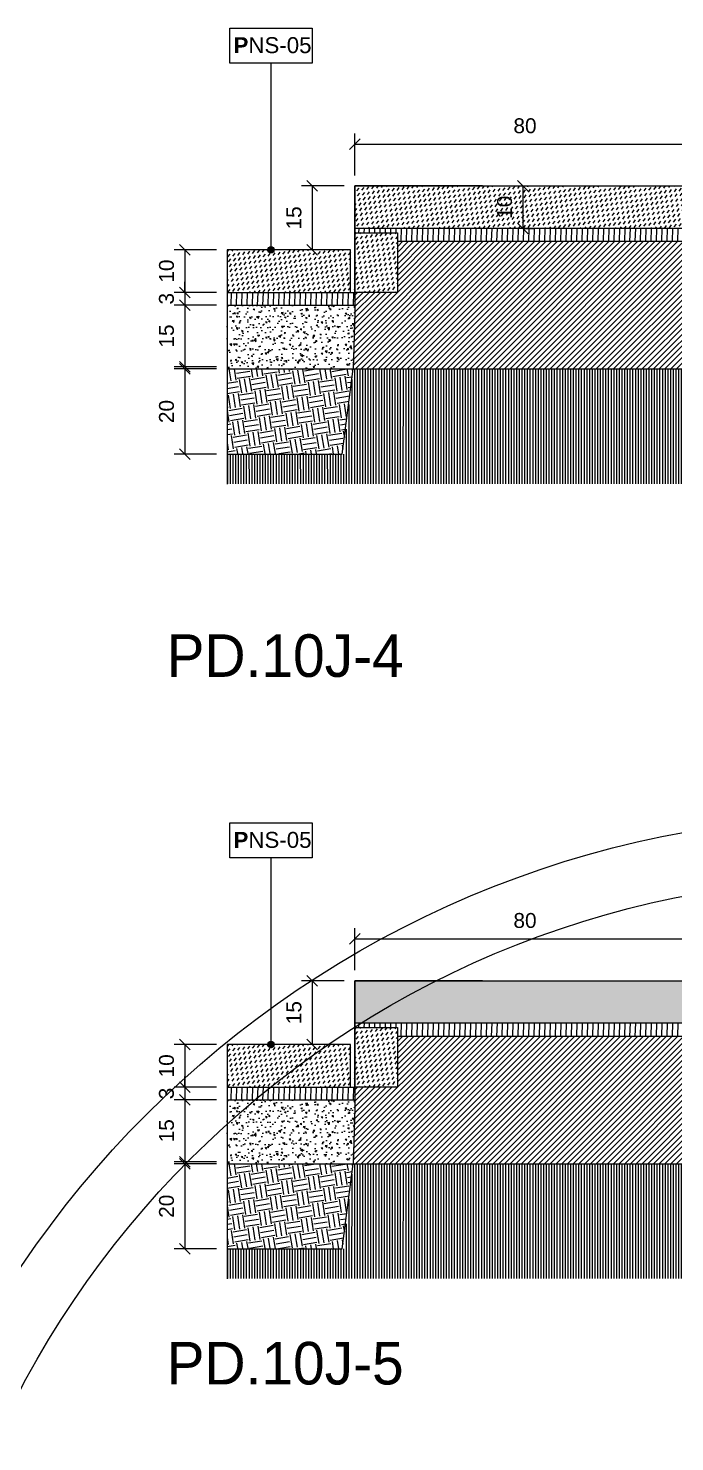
# Model space of a CAD drawing. Header units: metres. Extents: x -325 to 301, y -147 to 149.
# Drawn here: x 117.698 to 119.217, y 29.757 to 33.079 of the extents above; entities that cross this region are included whole.
import ezdxf

# ---------------------------------------------------------------- set-up
doc = ezdxf.new("R2010")
doc.units = ezdxf.units.M
doc.layers.get('Defpoints').update_dxf_attribs({"lineweight": 13})
doc.layers.add('-aux', color=50, linetype='Continuous', plot=False)
doc.layers.add('-AUX-QAD', color=5, linetype='Continuous', plot=False)
doc.layers.add('0-TX-1_25', color=7, linetype='Continuous', true_color=0x3f4f7f)
for name, color, linetype, lineweight, true_color in [('03-TR-Paviment_08_Natural Stone Bleachers', 7, 'Continuous', 5, 0xafad9d), ('3-TR sorra granitica', 7, 'Continuous', 0, 0xf2dac9), ('3-TR tot_u', 7, 'Continuous', 5, 0x787878)]:
    doc.layers.add(name, color=color, linetype=linetype, lineweight=lineweight, true_color=true_color)
for name, color, linetype, lineweight in [('1-CM', 7, 'Continuous', 0), ('2-L-secció', 1, 'Continuous', 0), ('3-TR Formigó', 252, 'Continuous', 0), ('3-TR Seleccionat', 44, 'Continuous', 0), ('3-TR Tot-u', 37, 'Continuous', 0)]:
    doc.layers.add(name, color=color, linetype=linetype, lineweight=lineweight)
doc.layers.add('A-KEYPLAN_HATCH', color=7, linetype='Continuous')
doc.layers.add('A_TEXT_2', color=7, linetype='Continuous')
doc.styles.get("Standard").update_dxf_attribs({"font": 'arial.ttf'})
doc.styles.add('x-llegenda materials$0$ENGRAVERS', font='TT0586M.TTF')
doc.dimstyles.new('ISO-25', dxfattribs={"dimtxt": 0.1, "dimasz": 0.1, "dimexe": 0.1, "dimexo": 0.1, "dimgap": 0.1, "dimtad": 1, "dimdec": 0, "dimlfac": 100, "dimzin": 9, "dimtxsty": 'Standard', "dimblk": 'OBLIQUE', "dimcen": 0.1, "dimadec": 0, "dimazin": 0, "dimtfac": 1, "dimtdec": 0, "dimtmove": 0, "dimatfit": 3, "dimldrblk": 'OBLIQUE', "dimfxl": 1, "dimarcsym": 0})

# ---------------------------------------------------------------- blocks, each defined once
blk = doc.blocks.new('_Oblique')
at = {"color": 0, "lineweight": -2}
blk.add_line((-0.5, -0.5), (0.5, 0.5), dxfattribs=at)
blk = doc.blocks.new('*D1507')
at = {"layer": '0-TX-1_25', "color": 0, "lineweight": -2, "transparency": 16777216}
for p, q in [((125.0709, 30.3796), (124.9763, 30.3796)), ((125.0013, 30.3796), (125.0013, 30.2288)), ((124.9013, 30.2288), (125.0263, 30.2288))]:
    blk.add_line(p, q, dxfattribs=at)
at = {"layer": 'Defpoints', "color": 0, "transparency": 16777216}
for p in [(125.0959, 30.3796), (22.7213, 30.2288), (125.0013, 30.2288)]:
    blk.add_point(p, dxfattribs=at)
at = {"layer": '0-TX-1_25', "color": 0, "lineweight": -2, "transparency": 16777216, "xscale": 0.025, "yscale": 0.025, "zscale": 0.025}
for p, rotation in [((125.0013, 30.3796), 90), ((125.0013, 30.2288), 270)]:
    blk.add_blockref('_Oblique', p, dxfattribs=dict(at, rotation=rotation))
at = {"layer": '0-TX-1_25', "color": 0, "transparency": 16777216, "insert": (124.9584, 30.3042), "char_height": 0.035, "attachment_point": 5, "rotation": 90}
blk.add_mtext('15', dxfattribs=at)
blk = doc.blocks.new('*D1716')
at = {"layer": '0-TX-1_25', "color": 0, "lineweight": -2, "transparency": 16777216}
for p, q in [((22.7944, 30.8407), (22.6694, 30.8407)), ((22.6944, 30.8407), (22.6944, 30.7266)), ((22.7059, 30.7266), (22.6694, 30.7266))]:
    blk.add_line(p, q, dxfattribs=at)
at = {"layer": 'Defpoints', "color": 0, "transparency": 16777216}
for p in [(141.1864, 30.8407), (22.6944, 30.7266), (22.7309, 30.7266)]:
    blk.add_point(p, dxfattribs=at)
at = {"layer": '0-TX-1_25', "color": 0, "lineweight": -2, "transparency": 16777216, "xscale": 0.025, "yscale": 0.025, "zscale": 0.025}
for p, rotation in [((22.6944, 30.8407), 90), ((22.6944, 30.7266), 270)]:
    blk.add_blockref('_Oblique', p, dxfattribs=dict(at, rotation=rotation))
at = {"layer": '0-TX-1_25', "color": 0, "transparency": 16777216, "insert": (22.6518, 30.7837), "char_height": 0.035, "attachment_point": 5, "rotation": 90}
blk.add_mtext('11', dxfattribs=at)
blk = doc.blocks.new('POINT')
at = {"layer": '0-TX-1_25'}
h = blk.add_hatch(dxfattribs=at)
h.set_pattern_fill('ANGLE', color=256)
h.set_pattern_definition([(0, (-83.747, -12.726), (0, 6.985), [5.08, -1.905]), (90, (-83.747, -12.726), (-6.985, 4e-16), [5.08, -1.905])])
edge = h.paths.add_edge_path()
edge.add_arc((0, 0), 0.0075, 0, 360)
h = blk.add_hatch(color=256, dxfattribs=at)
h.dxf.hatch_style = 1
edge = h.paths.add_edge_path()
edge.add_arc((0, 0), 0.0075, 0, 360)
blk.add_circle((0, 0), 0.0075, dxfattribs=at)
blk = doc.blocks.new('hatch keyplan 2')
at = {"layer": 'A-KEYPLAN_HATCH'}
blk.add_lwpolyline([(0, 0.00548), (0.01287, 0.00548), (0.01287, 0), (0, 0)], close=True, dxfattribs=at)
blk = doc.blocks.new('hatch keyplan')
at = {"layer": 'A-KEYPLAN_HATCH'}
blk.add_blockref('hatch keyplan 2', (1.43058, 0.85215), dxfattribs=at)
blk = doc.blocks.new('PNS_05')
at = {"layer": 'A-KEYPLAN_HATCH', "xscale": 0.7124947396918078, "yscale": 0.7124947396918078, "zscale": 0.7124947396918078}
blk.add_blockref('hatch keyplan', (-1.01928, -0.60715), dxfattribs=at)
at = {"layer": 'A_TEXT_2', "insert": (-0.00057, 0.00291), "char_height": 0.0017812, "attachment_point": 1}
blk.add_mtext_dynamic_manual_height_columns('\\pi0.00097;{\\fArial|b1|i0|c0|p34;P}NS-05', width=0.0103753, gutter_width=0.01069, heights=[0], dxfattribs=at)
blk = doc.blocks.new('*D1906')
at = {"layer": '0-TX-1_25', "color": 0, "lineweight": -2, "transparency": 16777216}
for p, q in [((118.4401, 30.8407), (118.3401, 30.8407)), ((118.3651, 30.8407), (118.3651, 30.6907)), ((118.4401, 30.6907), (118.3401, 30.6907))]:
    blk.add_line(p, q, dxfattribs=at)
at = {"layer": 'Defpoints', "color": 0, "transparency": 16777216}
for p in [(118.4651, 30.8407), (118.3651, 30.6907), (118.4651, 30.6907)]:
    blk.add_point(p, dxfattribs=at)
at = {"layer": '0-TX-1_25', "color": 0, "lineweight": -2, "transparency": 16777216, "xscale": 0.025, "yscale": 0.025, "zscale": 0.025}
for p, rotation in [((118.3651, 30.8407), 90), ((118.3651, 30.6907), 270)]:
    blk.add_blockref('_Oblique', p, dxfattribs=dict(at, rotation=rotation))
at = {"layer": '0-TX-1_25', "color": 0, "transparency": 16777216, "insert": (118.3222, 30.7657), "char_height": 0.035, "attachment_point": 5, "rotation": 90}
blk.add_mtext('15', dxfattribs=at)
blk = doc.blocks.new('*D1909')
at = {"layer": '0-TX-1_25', "color": 0, "lineweight": -2, "transparency": 16777216}
for p, q in [((118.4651, 30.8657), (118.4651, 30.9642)), ((119.2651, 30.8657), (119.2651, 30.9642)), ((118.4651, 30.9392), (119.2651, 30.9392))]:
    blk.add_line(p, q, dxfattribs=at)
at = {"layer": 'Defpoints', "color": 0, "transparency": 16777216}
for p in [(119.2651, 30.9392), (118.4651, 30.8407), (119.2651, 30.8407)]:
    blk.add_point(p, dxfattribs=at)
at = {"layer": '0-TX-1_25', "color": 0, "lineweight": -2, "transparency": 16777216, "xscale": 0.025, "yscale": 0.025, "zscale": 0.025, "rotation": 180}
blk.add_blockref('_Oblique', (118.4651, 30.9392), dxfattribs=at)
at = {"layer": '0-TX-1_25', "color": 0, "lineweight": -2, "transparency": 16777216, "xscale": 0.025, "yscale": 0.025, "zscale": 0.025}
blk.add_blockref('_Oblique', (119.2651, 30.9392), dxfattribs=at)
at = {"layer": '0-TX-1_25', "color": 0, "transparency": 16777216, "insert": (118.8651, 30.9821), "char_height": 0.035, "attachment_point": 5}
blk.add_mtext('80', dxfattribs=at)
blk = doc.blocks.new('*D1915')
at = {"layer": '0-TX-1_25', "color": 0, "lineweight": -2, "transparency": 16777216}
for p, q in [((118.1401, 30.6907), (118.0404, 30.6907)), ((118.0654, 30.6907), (118.0654, 30.5907)), ((118.1401, 30.5907), (118.0404, 30.5907))]:
    blk.add_line(p, q, dxfattribs=at)
at = {"layer": 'Defpoints', "color": 0, "transparency": 16777216}
for p in [(118.1651, 30.6907), (118.0654, 30.5907), (118.1651, 30.5907)]:
    blk.add_point(p, dxfattribs=at)
at = {"layer": '0-TX-1_25', "color": 0, "lineweight": -2, "transparency": 16777216, "xscale": 0.025, "yscale": 0.025, "zscale": 0.025}
for p, rotation in [((118.0654, 30.6907), 90), ((118.0654, 30.5907), 270)]:
    blk.add_blockref('_Oblique', p, dxfattribs=dict(at, rotation=rotation))
at = {"layer": '0-TX-1_25', "color": 0, "transparency": 16777216, "insert": (118.0226, 30.6407), "char_height": 0.035, "attachment_point": 5, "rotation": 90}
blk.add_mtext('10', dxfattribs=at)
blk = doc.blocks.new('*D1916')
at = {"layer": '0-TX-1_25', "color": 0, "lineweight": -2, "transparency": 16777216}
for p, q in [((118.1401, 30.5907), (118.0404, 30.5907)), ((118.0654, 30.5907), (118.0654, 30.6157)), ((118.0654, 30.5907), (118.0654, 30.5607)), ((118.1401, 30.5607), (118.0404, 30.5607)), ((118.0654, 30.5607), (118.0654, 30.5357))]:
    blk.add_line(p, q, dxfattribs=at)
at = {"layer": 'Defpoints', "color": 0, "transparency": 16777216}
for p in [(118.1651, 30.5907), (118.0654, 30.5607), (118.1651, 30.5607)]:
    blk.add_point(p, dxfattribs=at)
at = {"layer": '0-TX-1_25', "color": 0, "lineweight": -2, "transparency": 16777216, "xscale": 0.025, "yscale": 0.025, "zscale": 0.025}
for p, rotation in [((118.0654, 30.5907), 270), ((118.0654, 30.5607), 90)]:
    blk.add_blockref('_Oblique', p, dxfattribs=dict(at, rotation=rotation))
at = {"layer": '0-TX-1_25', "color": 0, "transparency": 16777216, "insert": (118.0225, 30.5757), "char_height": 0.035, "attachment_point": 5, "rotation": 90}
blk.add_mtext('3', dxfattribs=at)
blk = doc.blocks.new('*D1917')
at = {"layer": '0-TX-1_25', "color": 0, "lineweight": -2, "transparency": 16777216}
for p, q in [((118.1401, 30.5607), (118.0404, 30.5607)), ((118.0654, 30.5607), (118.0654, 30.4155)), ((118.1401, 30.4155), (118.0404, 30.4155))]:
    blk.add_line(p, q, dxfattribs=at)
at = {"layer": 'Defpoints', "color": 0, "transparency": 16777216}
for p in [(118.1651, 30.5607), (118.0654, 30.4155), (118.1651, 30.4155)]:
    blk.add_point(p, dxfattribs=at)
at = {"layer": '0-TX-1_25', "color": 0, "lineweight": -2, "transparency": 16777216, "xscale": 0.025, "yscale": 0.025, "zscale": 0.025}
for p, rotation in [((118.0654, 30.5607), 90), ((118.0654, 30.4155), 270)]:
    blk.add_blockref('_Oblique', p, dxfattribs=dict(at, rotation=rotation))
at = {"layer": '0-TX-1_25', "color": 0, "transparency": 16777216, "insert": (118.0226, 30.4881), "char_height": 0.035, "attachment_point": 5, "rotation": 90}
blk.add_mtext('15', dxfattribs=at)
blk = doc.blocks.new('*D1918')
at = {"layer": '0-TX-1_25', "color": 0, "lineweight": -2, "transparency": 16777216}
for p, q in [((118.1401, 30.4107), (118.0404, 30.4107)), ((118.0654, 30.4107), (118.0654, 30.2107)), ((118.1401, 30.2107), (118.0404, 30.2107))]:
    blk.add_line(p, q, dxfattribs=at)
at = {"layer": 'Defpoints', "color": 0, "transparency": 16777216}
for p in [(118.1651, 30.4107), (118.0654, 30.2107), (118.1651, 30.2107)]:
    blk.add_point(p, dxfattribs=at)
at = {"layer": '0-TX-1_25', "color": 0, "lineweight": -2, "transparency": 16777216, "xscale": 0.025, "yscale": 0.025, "zscale": 0.025}
for p, rotation in [((118.0654, 30.4107), 90), ((118.0654, 30.2107), 270)]:
    blk.add_blockref('_Oblique', p, dxfattribs=dict(at, rotation=rotation))
at = {"layer": '0-TX-1_25', "color": 0, "transparency": 16777216, "insert": (118.0226, 30.3107), "char_height": 0.035, "attachment_point": 5, "rotation": 90}
blk.add_mtext('20', dxfattribs=at)
blk = doc.blocks.new('*D1924')
at = {"layer": '0-TX-1_25', "color": 0, "lineweight": -2, "transparency": 16777216}
for p, q in [((118.8601, 32.7083), (118.8851, 32.7083)), ((118.8601, 32.7083), (118.8601, 32.6083)), ((118.8601, 32.6083), (118.8851, 32.6083))]:
    blk.add_line(p, q, dxfattribs=at)
at = {"layer": 'Defpoints', "color": 0, "transparency": 16777216}
for p in [(118.8601, 32.7083), (118.8601, 32.6083), (118.8601, 32.6083)]:
    blk.add_point(p, dxfattribs=at)
at = {"layer": '0-TX-1_25', "color": 0, "lineweight": -2, "transparency": 16777216, "xscale": 0.025, "yscale": 0.025, "zscale": 0.025}
for p, rotation in [((118.8601, 32.7083), 90), ((118.8601, 32.6083), 270)]:
    blk.add_blockref('_Oblique', p, dxfattribs=dict(at, rotation=rotation))
at = {"layer": '0-TX-1_25', "color": 0, "transparency": 16777216, "insert": (118.8172, 32.6583), "char_height": 0.035, "attachment_point": 5, "rotation": 90}
blk.add_mtext('10', dxfattribs=at)
blk = doc.blocks.new('*D1933')
at = {"layer": '0-TX-1_25', "color": 0, "lineweight": -2, "transparency": 16777216}
for p, q in [((118.4401, 32.7083), (118.3401, 32.7083)), ((118.3651, 32.7083), (118.3651, 32.5583)), ((118.4401, 32.5583), (118.3401, 32.5583))]:
    blk.add_line(p, q, dxfattribs=at)
at = {"layer": 'Defpoints', "color": 0, "transparency": 16777216}
for p in [(118.4651, 32.7083), (118.3651, 32.5583), (118.4651, 32.5583)]:
    blk.add_point(p, dxfattribs=at)
at = {"layer": '0-TX-1_25', "color": 0, "lineweight": -2, "transparency": 16777216, "xscale": 0.025, "yscale": 0.025, "zscale": 0.025}
for p, rotation in [((118.3651, 32.7083), 90), ((118.3651, 32.5583), 270)]:
    blk.add_blockref('_Oblique', p, dxfattribs=dict(at, rotation=rotation))
at = {"layer": '0-TX-1_25', "color": 0, "transparency": 16777216, "insert": (118.3222, 32.6333), "char_height": 0.035, "attachment_point": 5, "rotation": 90}
blk.add_mtext('15', dxfattribs=at)
blk = doc.blocks.new('*D1932')
at = {"layer": '0-TX-1_25', "color": 0, "lineweight": -2, "transparency": 16777216}
for p, q in [((118.4651, 32.7333), (118.4651, 32.8318)), ((119.2651, 32.7333), (119.2651, 32.8318)), ((118.4651, 32.8068), (119.2651, 32.8068))]:
    blk.add_line(p, q, dxfattribs=at)
at = {"layer": 'Defpoints', "color": 0, "transparency": 16777216}
for p in [(119.2651, 32.8068), (118.4651, 32.7083), (119.2651, 32.7083)]:
    blk.add_point(p, dxfattribs=at)
at = {"layer": '0-TX-1_25', "color": 0, "lineweight": -2, "transparency": 16777216, "xscale": 0.025, "yscale": 0.025, "zscale": 0.025, "rotation": 180}
blk.add_blockref('_Oblique', (118.4651, 32.8068), dxfattribs=at)
at = {"layer": '0-TX-1_25', "color": 0, "lineweight": -2, "transparency": 16777216, "xscale": 0.025, "yscale": 0.025, "zscale": 0.025}
blk.add_blockref('_Oblique', (119.2651, 32.8068), dxfattribs=at)
at = {"layer": '0-TX-1_25', "color": 0, "transparency": 16777216, "insert": (118.8651, 32.8496), "char_height": 0.035, "attachment_point": 5}
blk.add_mtext('80', dxfattribs=at)
blk = doc.blocks.new('*D1925')
at = {"layer": '0-TX-1_25', "color": 0, "lineweight": -2, "transparency": 16777216}
for p, q in [((118.1401, 32.5583), (118.0404, 32.5583)), ((118.0654, 32.5583), (118.0654, 32.4583)), ((118.1401, 32.4583), (118.0404, 32.4583))]:
    blk.add_line(p, q, dxfattribs=at)
at = {"layer": 'Defpoints', "color": 0, "transparency": 16777216}
for p in [(118.1651, 32.5583), (118.0654, 32.4583), (118.1651, 32.4583)]:
    blk.add_point(p, dxfattribs=at)
at = {"layer": '0-TX-1_25', "color": 0, "lineweight": -2, "transparency": 16777216, "xscale": 0.025, "yscale": 0.025, "zscale": 0.025}
for p, rotation in [((118.0654, 32.5583), 90), ((118.0654, 32.4583), 270)]:
    blk.add_blockref('_Oblique', p, dxfattribs=dict(at, rotation=rotation))
at = {"layer": '0-TX-1_25', "color": 0, "transparency": 16777216, "insert": (118.0226, 32.5083), "char_height": 0.035, "attachment_point": 5, "rotation": 90}
blk.add_mtext('10', dxfattribs=at)
blk = doc.blocks.new('*D1926')
at = {"layer": '0-TX-1_25', "color": 0, "lineweight": -2, "transparency": 16777216}
for p, q in [((118.1401, 32.4583), (118.0404, 32.4583)), ((118.0654, 32.4583), (118.0654, 32.4833)), ((118.0654, 32.4583), (118.0654, 32.4283)), ((118.1401, 32.4283), (118.0404, 32.4283)), ((118.0654, 32.4283), (118.0654, 32.4033))]:
    blk.add_line(p, q, dxfattribs=at)
at = {"layer": 'Defpoints', "color": 0, "transparency": 16777216}
for p in [(118.1651, 32.4583), (118.0654, 32.4283), (118.1651, 32.4283)]:
    blk.add_point(p, dxfattribs=at)
at = {"layer": '0-TX-1_25', "color": 0, "lineweight": -2, "transparency": 16777216, "xscale": 0.025, "yscale": 0.025, "zscale": 0.025}
for p, rotation in [((118.0654, 32.4583), 270), ((118.0654, 32.4283), 90)]:
    blk.add_blockref('_Oblique', p, dxfattribs=dict(at, rotation=rotation))
at = {"layer": '0-TX-1_25', "color": 0, "transparency": 16777216, "insert": (118.0225, 32.4433), "char_height": 0.035, "attachment_point": 5, "rotation": 90}
blk.add_mtext('3', dxfattribs=at)
blk = doc.blocks.new('*D1927')
at = {"layer": '0-TX-1_25', "color": 0, "lineweight": -2, "transparency": 16777216}
for p, q in [((118.1401, 32.4283), (118.0404, 32.4283)), ((118.0654, 32.4283), (118.0654, 32.2831)), ((118.1401, 32.2831), (118.0404, 32.2831))]:
    blk.add_line(p, q, dxfattribs=at)
at = {"layer": 'Defpoints', "color": 0, "transparency": 16777216}
for p in [(118.1651, 32.4283), (118.0654, 32.2831), (118.1651, 32.2831)]:
    blk.add_point(p, dxfattribs=at)
at = {"layer": '0-TX-1_25', "color": 0, "lineweight": -2, "transparency": 16777216, "xscale": 0.025, "yscale": 0.025, "zscale": 0.025}
for p, rotation in [((118.0654, 32.4283), 90), ((118.0654, 32.2831), 270)]:
    blk.add_blockref('_Oblique', p, dxfattribs=dict(at, rotation=rotation))
at = {"layer": '0-TX-1_25', "color": 0, "transparency": 16777216, "insert": (118.0226, 32.3557), "char_height": 0.035, "attachment_point": 5, "rotation": 90}
blk.add_mtext('15', dxfattribs=at)
blk = doc.blocks.new('*D1928')
at = {"layer": '0-TX-1_25', "color": 0, "lineweight": -2, "transparency": 16777216}
for p, q in [((118.1401, 32.2783), (118.0404, 32.2783)), ((118.0654, 32.2783), (118.0654, 32.0783)), ((118.1401, 32.0783), (118.0404, 32.0783))]:
    blk.add_line(p, q, dxfattribs=at)
at = {"layer": 'Defpoints', "color": 0, "transparency": 16777216}
for p in [(118.1651, 32.2783), (118.0654, 32.0783), (118.1651, 32.0783)]:
    blk.add_point(p, dxfattribs=at)
at = {"layer": '0-TX-1_25', "color": 0, "lineweight": -2, "transparency": 16777216, "xscale": 0.025, "yscale": 0.025, "zscale": 0.025}
for p, rotation in [((118.0654, 32.2783), 90), ((118.0654, 32.0783), 270)]:
    blk.add_blockref('_Oblique', p, dxfattribs=dict(at, rotation=rotation))
at = {"layer": '0-TX-1_25', "color": 0, "transparency": 16777216, "insert": (118.0226, 32.1783), "char_height": 0.035, "attachment_point": 5, "rotation": 90}
blk.add_mtext('20', dxfattribs=at)

msp = doc.modelspace()

# ---------------------------------------------------------------- hatches: boundary and pattern name
at = {"layer": '03-TR-Paviment_08_Natural Stone Bleachers'}
h = msp.add_hatch(dxfattribs=at)
h.set_pattern_fill('DASH', color=256, scale=0.0026108484, angle=233, double=1)
h.paths.add_polyline_path([(119.2551, 32.6083), (119.2551, 32.7083), (118.4651, 32.7083), (118.4651, 32.6083)])
h = msp.add_hatch(dxfattribs=at)
h.set_pattern_fill('DASH', color=256, scale=0.002611, angle=233, style=0, double=1)
h.set_pattern_definition([(233, (10.5948224, 0.961016), (0.0016315323, -0.0116089556), [0.0082894435, -0.0082894435])])
h.paths.add_polyline_path([(118.4651, 32.599), (118.4651, 32.4583), (118.5651, 32.4583), (118.5651, 32.599)])
h = msp.add_hatch(dxfattribs=at)
h.set_pattern_fill('DASH', color=256, scale=0.002611, angle=233, style=0, double=1)
h.set_pattern_definition([(233, (10.2948224, 0.920289), (0.0016315323, -0.0116089556), [0.0082894435, -0.0082894435])])
h.paths.add_polyline_path([(118.1651, 32.5583), (118.1651, 32.4583), (118.4551, 32.4583), (118.4551, 32.5583)])
h = msp.add_hatch(dxfattribs=at)
h.set_pattern_fill('DASH', color=256, scale=0.0026108484, angle=233, style=0, double=1)
h.paths.add_polyline_path([(119.2651, 30.7407), (119.2651, 30.8407), (118.4651, 30.8407), (118.4651, 30.7407)])
h.paths.add_polyline_path([(120.8551, 30.7407), (120.8551, 30.8407), (119.2751, 30.8407), (119.2751, 30.7407)])
h = msp.add_hatch(dxfattribs=at)
h.set_pattern_fill('DASH', color=256, scale=0.002611, angle=233, style=0, double=1)
h.set_pattern_definition([(233, (10.5948224, -0.90655), (0.0016315323, -0.0116089556), [0.0082894435, -0.0082894435])])
h.paths.add_polyline_path([(118.4651, 30.7315), (118.4651, 30.5907), (118.5651, 30.5907), (118.5651, 30.7315)])
h = msp.add_hatch(dxfattribs=at)
h.set_pattern_fill('DASH', color=256, scale=0.002611, angle=233, style=0, double=1)
h.set_pattern_definition([(233, (10.2948224, -0.947276), (0.0016315323, -0.0116089556), [0.0082894435, -0.0082894435])])
h.paths.add_polyline_path([(118.1651, 30.6907), (118.1651, 30.5907), (118.4551, 30.5907), (118.4551, 30.6907)])
at = {"layer": '3-TR Formigó'}
h = msp.add_hatch(dxfattribs=at)
h.set_pattern_fill('ANSI31', color=256, scale=0.003)
h.set_pattern_definition([(45, (0, 1.8675655), (-0.0067351921, 0.0067351921), [])])
h.paths.add_polyline_path([(118.4651, 32.4583), (118.4651, 32.5783), (118.4612, 32.2783), (120.9648, 32.2784), (120.9654, 32.5783), (120.8651, 32.5783), (120.8651, 32.4083), (119.2651, 32.4083), (119.2651, 32.5783), (118.5651, 32.5783), (118.5651, 32.4583)])
h = msp.add_hatch(dxfattribs=at)
h.set_pattern_fill('ANSI31', color=256, scale=0.003)
h.paths.add_polyline_path([(118.4651, 30.5907), (118.4651, 30.7107), (118.4612, 30.4107), (120.9648, 30.4108), (120.9654, 30.7107), (120.8651, 30.7107), (120.8651, 30.5407), (119.2651, 30.5407), (119.2651, 30.7107), (118.5651, 30.7107), (118.5651, 30.5907)])
at = {"layer": '3-TR Seleccionat'}
h = msp.add_hatch(dxfattribs=at)
h.set_pattern_fill('ANSI31', color=256, scale=0.002, angle=45, style=0)
h.set_pattern_definition([(90, (-440956.307076, -650804.159148), (-0.00635, 1e-18), [])])
h.paths.add_polyline_path([(121.1651, 32.0083), (121.1651, 32.2784), (120.3651, 32.2784), (118.4612, 32.2783), (118.4394, 32.0783), (118.1651, 32.0783), (118.1651, 32.0083)])
h = msp.add_hatch(dxfattribs=at)
h.set_pattern_fill('ANSI31', color=256, scale=0.002, angle=45, style=0)
h.set_pattern_definition([(90, (-440956.307076, -650806.0267136), (-0.00635, 1e-18), [])])
h.paths.add_polyline_path([(121.1651, 30.1407), (121.1651, 30.4108), (120.3651, 30.4108), (118.4612, 30.4107), (118.4394, 30.2107), (118.1651, 30.2107), (118.1651, 30.1407)])
at = {"layer": '3-TR sorra granitica'}
h = msp.add_hatch(dxfattribs=at)
h.set_pattern_fill('LINE', color=256, scale=0.1, angle=52.7216, style=0)
h.set_pattern_definition([(88.3680556, (148.144648, 240.047213), (-0.0124949299, 0.0003559869), [])])
edge = h.paths.add_edge_path()
edge.add_line((119.2651, 32.5783), (119.2651, 32.5983))
edge.add_line((119.2651, 32.5983), (119.2651, 32.6083))
edge.add_line((119.2651, 32.6083), (118.4651, 32.6083))
edge.add_line((118.4651, 32.6083), (118.4651, 32.5983))
edge.add_line((118.4651, 32.5983), (118.5651, 32.5983))
edge.add_line((118.5651, 32.5983), (118.5651, 32.5783))
edge.add_line((118.5651, 32.5783), (119.2651, 32.5783))
h = msp.add_hatch(dxfattribs=at)
h.set_pattern_fill('LINE', color=256, scale=0.1, angle=52.7216, style=0)
h.set_pattern_definition([(88.3680556, (147.644648, 239.897213), (-0.0124949299, 0.0003559869), [])])
h.paths.add_polyline_path([(118.1651, 32.4583), (118.1651, 32.4283), (118.4637, 32.4283), (118.4665, 32.4583)])
h = msp.add_hatch(dxfattribs=at)
h.set_pattern_fill('LINE', color=256, scale=0.1, angle=52.7216, style=0)
h.set_pattern_definition([(88.3680556, (148.144648, 238.179648), (-0.0124949299, 0.0003559869), [])])
h.paths.add_polyline_path([(119.2651, 30.7107), (119.2651, 30.7307), (119.3651, 30.7307), (119.3651, 30.7407), (119.2651, 30.7407), (118.4651, 30.7407), (118.4651, 30.7307), (118.5651, 30.7307), (118.5651, 30.7107)])
h = msp.add_hatch(dxfattribs=at)
h.set_pattern_fill('LINE', color=256, scale=0.1, angle=52.7216, style=0)
h.set_pattern_definition([(88.3680556, (147.644648, 238.029648), (-0.0124949299, 0.0003559869), [])])
h.paths.add_polyline_path([(118.1651, 30.5907), (118.1651, 30.5607), (118.4637, 30.5607), (118.4665, 30.5907)])
at = {"layer": '3-TR Tot-u'}
h = msp.add_hatch(dxfattribs=at)
h.set_pattern_fill('EARTH', color=256, scale=0.005, angle=-80.8248, style=0)
h.set_pattern_definition([(279.175244, (71.935237, 37.29237), (0.036406452, -0.026281081), [0.03175, -0.03175]), (279.175244, (71.94699, 37.29427), (0.036406452, -0.026281081), [0.03175, -0.03175]), (279.175244, (71.958745, 37.296168), (0.036406452, -0.026281081), [0.03175, -0.03175]), (9.175244, (71.963296, 37.292883), (0.026281081, 0.036406452), [0.03175, -0.03175]), (9.175244, (71.965194, 37.28113), (0.026281081, 0.036406452), [0.03175, -0.03175]), (9.175244, (71.967093, 37.269375), (0.026281081, 0.036406452), [0.03175, -0.03175])])
h.paths.add_polyline_path([(118.1651, 32.2783), (118.1651, 32.0801), (118.4355, 32.0783), (118.4612, 32.2783)])
h = msp.add_hatch(dxfattribs=at)
h.set_pattern_fill('EARTH', color=256, scale=0.005, angle=-80.8248, style=0)
h.set_pattern_definition([(279.175244, (71.935237, 35.424806), (0.036406452, -0.026281081), [0.03175, -0.03175]), (279.175244, (71.94699, 35.426704), (0.036406452, -0.026281081), [0.03175, -0.03175]), (279.175244, (71.958745, 35.428603), (0.036406452, -0.026281081), [0.03175, -0.03175]), (9.175244, (71.963296, 35.425317), (0.026281081, 0.036406452), [0.03175, -0.03175]), (9.175244, (71.965194, 35.413563), (0.026281081, 0.036406452), [0.03175, -0.03175]), (9.175244, (71.967093, 35.40181), (0.026281081, 0.036406452), [0.03175, -0.03175])])
h.paths.add_polyline_path([(118.1651, 30.4107), (118.1651, 30.2125), (118.4355, 30.2107), (118.4612, 30.4107)])
at = {"layer": '3-TR tot_u'}
h = msp.add_hatch(dxfattribs=at)
h.set_pattern_fill('AR-CONC', color=256, scale=0.0002, angle=92.7664)
h.set_pattern_definition([(142.766414, (86.636947, -36.675822), (0.0014255, 0.036548328), [0.00381, -0.04191]), (87.766414, (86.636947, -36.675822), (-0.037826638, -0.008884714), [0.003048, -0.033528117]), (193.21786, (86.637066, -36.672777), (-0.036401137, 0.027663614), [0.003238002, -0.035618049]), (138.950614, (86.6268, -36.676313), (0.00578198, 0.054558454), [0.005715, -0.062865]), (189.40197, (86.62728, -36.671766), (-0.051719183, 0.045037124), [0.004857005, -0.05342712]), (83.950565, (86.6268, -36.67631), (-0.051719183, 0.045037124), [0.004571993, -0.050291946]), (113.766414, (86.62909, -36.671116), (0.018965692, 0.031274691), [0.00381, -0.04191]), (58.766414, (86.62909, -36.671116), (-0.037391229, 0.010568061), [0.003048, -0.033528]), (164.21786, (86.63067, -36.66851), (-0.018425537, 0.041842752), [0.003238002, -0.035617988]), (130.266414, (86.636947, -36.675822), (-0.0169211135, -0.0001991969), [0, -0.0331216, 0, -0.034036, 0, -0.033655]), (100.266414, (86.636947, -36.675822), (-0.0206577655, 0.0123813295), [0, -0.0194056, 0, -0.0323596, 0, -0.012827]), (60.266414, (86.637494, -36.687137), (-0.000164423, 0.0271418143), [0, -0.0127, 0, -0.039624, 0, -0.052578]), (50.266414, (86.63774, -36.692212), (-0.0065092415, 0.029345872), [0, -0.01651, 0, -0.0263144, 0, -0.037338])])
h.paths.add_polyline_path([(118.1651, 32.4283), (118.1651, 32.2783), (118.4612, 32.2783), (118.4651, 32.3081), (118.4651, 32.4283)])
h = msp.add_hatch(dxfattribs=at)
h.set_pattern_fill('AR-CONC', color=256, scale=0.0002, angle=92.7664)
h.set_pattern_definition([(142.766414, (86.636947, -38.543388), (0.0014255, 0.036548328), [0.00381, -0.04191]), (87.766414, (86.636947, -38.543388), (-0.037826638, -0.008884714), [0.003048, -0.033528117]), (193.21786, (86.637066, -38.540342), (-0.036401137, 0.027663614), [0.003238002, -0.035618049]), (138.950614, (86.6268, -38.54388), (0.00578198, 0.054558454), [0.005715, -0.062865]), (189.40197, (86.62728, -38.53933), (-0.051719183, 0.045037124), [0.004857005, -0.05342712]), (83.950565, (86.6268, -38.54388), (-0.051719183, 0.045037124), [0.004571993, -0.050291946]), (113.766414, (86.62909, -38.53868), (0.018965692, 0.031274691), [0.00381, -0.04191]), (58.766414, (86.62909, -38.53868), (-0.037391229, 0.010568061), [0.003048, -0.033528]), (164.21786, (86.63067, -38.536075), (-0.018425537, 0.041842752), [0.003238002, -0.035617988]), (130.266414, (86.636947, -38.543388), (-0.0169211135, -0.0001991969), [0, -0.0331216, 0, -0.034036, 0, -0.033655]), (100.266414, (86.636947, -38.543388), (-0.0206577655, 0.0123813295), [0, -0.0194056, 0, -0.0323596, 0, -0.012827]), (60.266414, (86.637494, -38.554703), (-0.000164423, 0.0271418143), [0, -0.0127, 0, -0.039624, 0, -0.052578]), (50.266414, (86.63774, -38.559777), (-0.0065092415, 0.029345872), [0, -0.01651, 0, -0.0263144, 0, -0.037338])])
h.paths.add_polyline_path([(118.1651, 30.5607), (118.1651, 30.4107), (118.4612, 30.4107), (118.4651, 30.4405), (118.4651, 30.5607)])

# ---------------------------------------------------------------- linework, layer by layer
at = {"layer": '-AUX-QAD'}
for radius in [2.3962, 2.2491]:
    msp.add_circle((119.6696, 28.8321), radius, dxfattribs=at)
at = {"layer": '0-TX-1_25'}
for points in [[(118.2681, 32.5583), (118.2681, 32.9967)], [(118.2681, 30.6907), (118.2681, 31.1292)]]:
    msp.add_lwpolyline(points, dxfattribs=at)
at = {"layer": '1-CM'}
for points in [[(118.7651, 32.7083), (118.4651, 32.7083), (118.4651, 32.4083), (118.4612, 32.2783), (120.9651, 32.2784), (120.9651, 32.5783), (120.9651, 32.5783)], [(118.4551, 32.5583), (118.1651, 32.5583)], [(118.1651, 32.4583), (118.4551, 32.4583), (118.4551, 32.5583), (118.1651, 32.5583)], [(118.4551, 32.5583), (118.1651, 32.5583)], [(118.5651, 32.5783), (119.2651, 32.5783)], [(118.1651, 32.4583), (118.4651, 32.4583)], [(118.1651, 32.4283), (118.4651, 32.4283)], [(118.1651, 32.2783), (118.4612, 32.2783)], [(118.4355, 32.0783), (118.4612, 32.2784)], [(118.1651, 32.0783), (118.4355, 32.0783)], [(118.7651, 30.8407), (118.4651, 30.8407), (118.4651, 30.5407), (118.4612, 30.4107), (120.9651, 30.4108), (120.9651, 30.7107), (120.9651, 30.7107)], [(118.4551, 30.6907), (118.1651, 30.6907)], [(118.1651, 30.5907), (118.4551, 30.5907), (118.4551, 30.6907), (118.1651, 30.6907)], [(118.4551, 30.6907), (118.1651, 30.6907)], [(118.5651, 30.7107), (119.2651, 30.7107)], [(118.1651, 30.5907), (118.4651, 30.5907)], [(118.1651, 30.5607), (118.4651, 30.5607)], [(118.1651, 30.4107), (118.4612, 30.4107)], [(118.4355, 30.2107), (118.4612, 30.4108)], [(118.1651, 30.2107), (118.4355, 30.2107)]]:
    msp.add_lwpolyline(points, dxfattribs=at)
for points in [[(118.4651, 32.7083), (119.2551, 32.7083), (119.2551, 32.6083), (118.4651, 32.6083)], [(118.4651, 32.6083), (118.4651, 32.5983), (118.5651, 32.5983), (118.5651, 32.4583), (118.4651, 32.4583)], [(118.4651, 30.8407), (120.8651, 30.8407), (120.8651, 30.7407), (118.4651, 30.7407)], [(118.4651, 30.7407), (118.4651, 30.7307), (118.5651, 30.7307), (118.5651, 30.5907), (118.4651, 30.5907)]]:
    msp.add_lwpolyline(points, close=True, dxfattribs=at)
at = {"layer": '2-L-secció'}
for points in [[(118.1651, 32.5583), (118.1651, 32.0079)], [(118.1651, 30.6907), (118.1651, 30.1404)]]:
    msp.add_lwpolyline(points, dxfattribs=at)

# ---------------------------------------------------------------- block references
at = {"color": 244, "true_color": 0x991b1e, "xscale": 21.05278700931629, "yscale": 21.05278700931629, "zscale": 21.05278700931629}
for p in [(118.1715, 32.9967), (118.1715, 31.1292)]:
    msp.add_blockref('PNS_05', p, dxfattribs=at)
at = {"layer": '0-TX-1_25'}
for p in [(118.2681, 32.5583), (118.2681, 30.6907)]:
    msp.add_blockref('POINT', p, dxfattribs=at)

# ---------------------------------------------------------------- texts
at = {"layer": '-aux', "char_height": 0.1, "width": 19.210099, "attachment_point": 1, "style": 'x-llegenda materials$0$ENGRAVERS'}
for s, insert in [('PD.10J-4', (118.0226, 31.6547)), ('PD.10J-5', (118.0226, 29.992))]:
    msp.add_mtext(s, dxfattribs=dict(at, insert=insert))

# ---------------------------------------------------------------- dimensions: what is measured, and where the dimension line sits
at = {"layer": '0-TX-1_25'}
for base, p1, p2, picture, middle in [((119.2651, 32.8068), (118.4651, 32.7083), (119.2651, 32.7083), '*D1932', (118.8651, 32.8496)), ((119.2651, 30.9392), (118.4651, 30.8407), (119.2651, 30.8407), '*D1909', (118.8651, 30.9821))]:
    dim = msp.add_linear_dim(base=base, p1=p1, p2=p2, dimstyle='ISO-25', override={"dimtxt": 0.035, "dimasz": 0.025, "dimexe": 0.025, "dimexo": 0.025, "dimgap": 0.025, "dimblk1": 'Oblique', "dimblk2": 'Oblique', "dimsah": 1, "dimfxl": 0.1, "dimfxlon": 1, "dimarcsym": 1}, dxfattribs=at)
    dim.commit()
    dim.dimension.update_dxf_attribs({"geometry": picture, "text_midpoint": middle})
for base, p1, p2, picture, middle in [((118.3651, 32.5583), (118.4651, 32.7083), (118.4651, 32.5583), '*D1933', (118.3222, 32.6333)), ((118.8601, 32.6083), (118.8601, 32.7083), (118.8601, 32.6083), '*D1924', (118.8172, 32.6583)), ((118.0654, 32.4583), (118.1651, 32.5583), (118.1651, 32.4583), '*D1925', (118.0226, 32.5083)), ((118.0654, 32.2831), (118.1651, 32.4283), (118.1651, 32.2831), '*D1927', (118.0226, 32.3557)), ((118.0654, 32.0783), (118.1651, 32.2783), (118.1651, 32.0783), '*D1928', (118.0226, 32.1783)), ((22.6944, 30.7266), (141.1864, 30.8407), (22.7309, 30.7266), '*D1716', (22.6518, 30.7837)), ((118.3651, 30.6907), (118.4651, 30.8407), (118.4651, 30.6907), '*D1906', (118.3222, 30.7657)), ((118.0654, 30.5907), (118.1651, 30.6907), (118.1651, 30.5907), '*D1915', (118.0226, 30.6407)), ((118.0654, 30.4155), (118.1651, 30.5607), (118.1651, 30.4155), '*D1917', (118.0226, 30.4881)), ((125.0013, 30.2288), (125.0959, 30.3796), (22.7213, 30.2288), '*D1507', (124.9584, 30.3042)), ((118.0654, 30.2107), (118.1651, 30.4107), (118.1651, 30.2107), '*D1918', (118.0226, 30.3107))]:
    dim = msp.add_linear_dim(base=base, p1=p1, p2=p2, angle=90, dimstyle='ISO-25', override={"dimtxt": 0.035, "dimasz": 0.025, "dimexe": 0.025, "dimexo": 0.025, "dimgap": 0.025, "dimblk1": 'Oblique', "dimblk2": 'Oblique', "dimsah": 1, "dimfxl": 0.1, "dimfxlon": 1, "dimarcsym": 1}, dxfattribs=at)
    dim.commit()
    dim.dimension.update_dxf_attribs({"geometry": picture, "text_midpoint": middle})
for base, p1, p2, picture, middle in [((118.0654, 32.4283), (118.1651, 32.4583), (118.1651, 32.4283), '*D1926', (118.0654, 32.4433)), ((118.0654, 30.5607), (118.1651, 30.5907), (118.1651, 30.5607), '*D1916', (118.0654, 30.5757))]:
    dim = msp.add_linear_dim(base=base, p1=p1, p2=p2, angle=90, dimstyle='ISO-25', override={"dimtxt": 0.035, "dimasz": 0.025, "dimexe": 0.025, "dimexo": 0.025, "dimgap": 0.025, "dimblk1": 'Oblique', "dimblk2": 'Oblique', "dimsah": 1, "dimfxl": 0.1, "dimfxlon": 1, "dimarcsym": 1}, dxfattribs=at)
    dim.commit()
    dim.dimension.update_dxf_attribs({"geometry": picture, "text_midpoint": middle, "dimtype": 160})

doc.saveas('drawing.dxf')
